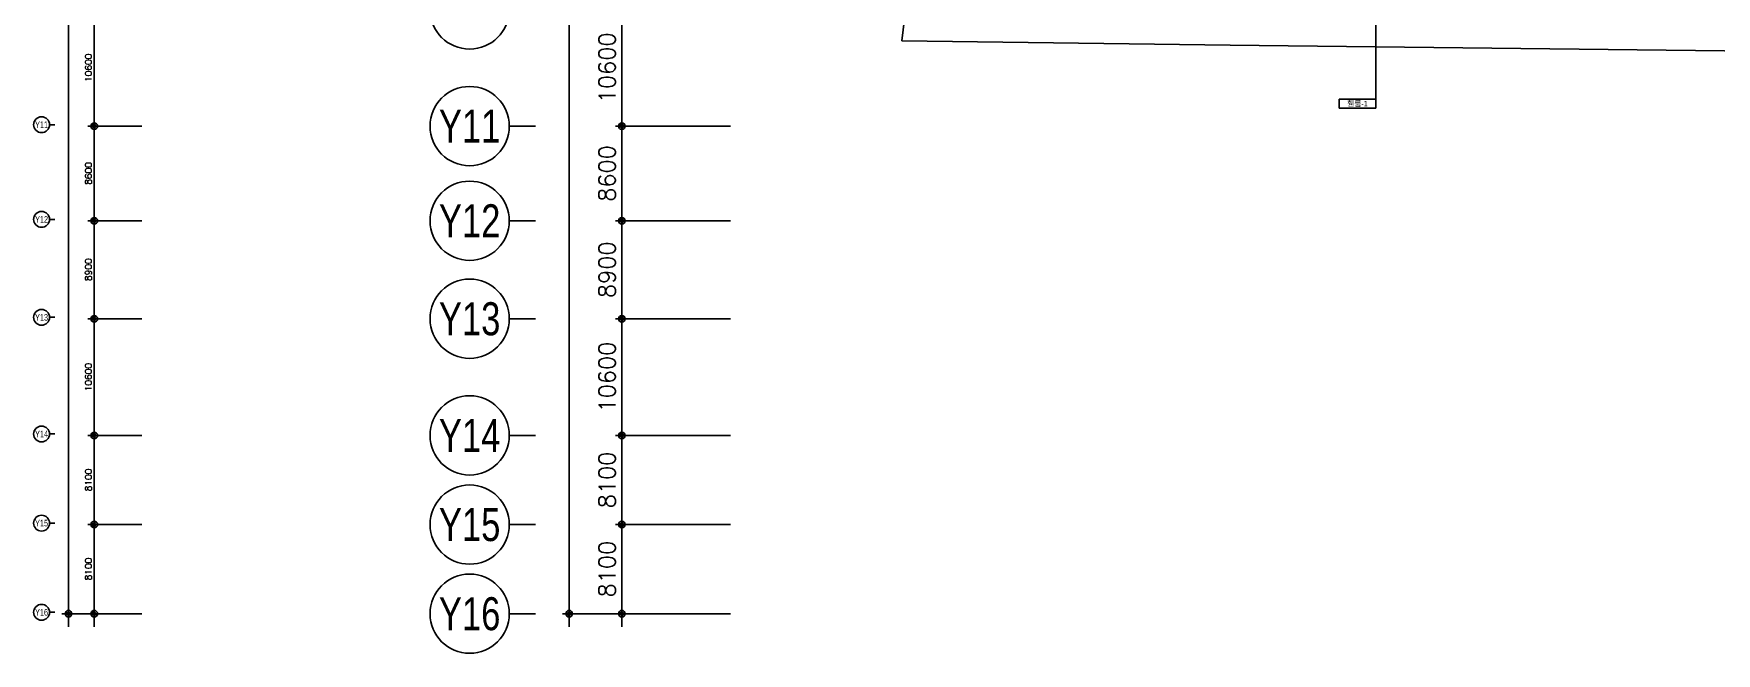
# Model space of a CAD drawing. Header units: millimetres. Extents: x -7614 to 421357, y 85218 to 341757.
# Drawn here: x -7614 to 145365, y 91027 to 147329 of the extents above; entities that cross this region are included whole.
import ezdxf
from ezdxf.enums import TextEntityAlignment as Align

# ---------------------------------------------------------------- set-up
doc = ezdxf.new("R2010")
doc.units = ezdxf.units.MM
doc.header["$LTSCALE"] = 600
doc.header["$MEASUREMENT"] = 0
doc.layers.get('0').update_dxf_attribs({"linetype": 'CONTINUOUS', "lineweight": 0})
doc.layers.get('DEFPOINTS').update_dxf_attribs({"linetype": 'CONTINUOUS'})
for name, color, linetype in [('e-plan', 9, 'CONTINUOUS'), ('e-room-box', 7, 'CONTINUOUS'), ('e-text', 6, 'CONTINUOUS')]:
    doc.layers.add(name, color=color, linetype=linetype)
doc.styles.add('htw', font='Dotum.ttf')
doc.styles.add('kiahn', font='romans.shx', dxfattribs={"bigfont": 'cadhs.shx'})
doc.styles.add('YS1-UNIT$0$kiahn', font='romans.shx', dxfattribs={"bigfont": 'WHGTXT.shx'})
doc.styles.add('돋움', font='Dotum.ttf')
doc.dimstyles.new('YS1-UNIT$0$KIAHN', dxfattribs={"dimscale": 0.5, "dimtxt": 2.5, "dimasz": 1, "dimexe": 1, "dimexo": 1, "dimgap": 1, "dimtad": 1, "dimdec": 0, "dimzin": 1, "dimdsep": 46, "dimtxsty": 'YS1-UNIT$0$kiahn', "dimblk1": 'YS1-UNIT$0$DIMDOT', "dimblk2": 'YS1-UNIT$0$DIMDOT', "dimsah": 1, "dimcen": 0, "dimadec": 0, "dimazin": 0, "dimtfac": 1, "dimtdec": 0, "dimtix": 1, "dimtmove": 2, "dimatfit": 3, "dimldrblk": 'YS1-UNIT$0$DIMDOT', "dimfxl": 1, "dimtolj": 1, "dimtzin": 1, "dimarcsym": 0})

# ---------------------------------------------------------------- blocks, each defined once
blk = doc.blocks.new('YS1-UNIT$0$DIMDOT')
blk.add_line((-2, 0), (2, 0))
for radius in [0.5, 0.25]:
    blk.add_circle((0, 0), radius)
blk = doc.blocks.new('*D14')
at = {"layer": 'DEFPOINTS', "color": 0, "transparency": 16777216}
for p in [(-358775, -108750), (-369241, -119350), (-358775, -119350)]:
    blk.add_point(p, dxfattribs=at)
at = {"layer": 'e-plan', "color": 0, "lineweight": -2, "transparency": 16777216}
for p, q in [((-359375, -108750), (-369841, -108750)), ((-369241, -109350), (-369241, -118750)), ((-359375, -119350), (-369841, -119350))]:
    blk.add_line(p, q, dxfattribs=at)
at = {"layer": 'e-plan', "color": 0, "lineweight": -2, "transparency": 16777216, "xscale": 600, "yscale": 600, "zscale": 600}
for p, rotation in [((-369241, -108750), 90), ((-369241, -119350), 270)]:
    blk.add_blockref('YS1-UNIT$0$DIMDOT', p, dxfattribs=dict(at, rotation=rotation))
at = {"layer": 'e-plan', "color": 0, "transparency": 16777216, "insert": (-370591, -114050), "char_height": 1500, "attachment_point": 5, "rotation": 90, "style": 'kiahn'}
blk.add_mtext('\\A1;10600', dxfattribs=at)
blk = doc.blocks.new('*D15')
at = {"layer": 'DEFPOINTS', "color": 0, "transparency": 16777216}
for p in [(-358775, -119350), (-369241, -127950), (-358775, -127950)]:
    blk.add_point(p, dxfattribs=at)
at = {"layer": 'e-plan', "color": 0, "lineweight": -2, "transparency": 16777216}
for p, q in [((-359375, -119350), (-369841, -119350)), ((-369241, -119950), (-369241, -127350)), ((-359375, -127950), (-369841, -127950))]:
    blk.add_line(p, q, dxfattribs=at)
at = {"layer": 'e-plan', "color": 0, "lineweight": -2, "transparency": 16777216, "xscale": 600, "yscale": 600, "zscale": 600}
for p, rotation in [((-369241, -119350), 90), ((-369241, -127950), 270)]:
    blk.add_blockref('YS1-UNIT$0$DIMDOT', p, dxfattribs=dict(at, rotation=rotation))
at = {"layer": 'e-plan', "color": 0, "transparency": 16777216, "insert": (-370591, -123650), "char_height": 1500, "attachment_point": 5, "rotation": 90, "style": 'kiahn'}
blk.add_mtext('\\A1;8600', dxfattribs=at)
blk = doc.blocks.new('*D16')
at = {"layer": 'DEFPOINTS', "color": 0, "transparency": 16777216}
for p in [(-358775, -127950), (-369241, -136850), (-358775, -136850)]:
    blk.add_point(p, dxfattribs=at)
at = {"layer": 'e-plan', "color": 0, "lineweight": -2, "transparency": 16777216}
for p, q in [((-359375, -127950), (-369841, -127950)), ((-369241, -128550), (-369241, -136250)), ((-359375, -136850), (-369841, -136850))]:
    blk.add_line(p, q, dxfattribs=at)
at = {"layer": 'e-plan', "color": 0, "lineweight": -2, "transparency": 16777216, "xscale": 600, "yscale": 600, "zscale": 600}
for p, rotation in [((-369241, -127950), 90), ((-369241, -136850), 270)]:
    blk.add_blockref('YS1-UNIT$0$DIMDOT', p, dxfattribs=dict(at, rotation=rotation))
at = {"layer": 'e-plan', "color": 0, "transparency": 16777216, "insert": (-370591, -132400), "char_height": 1500, "attachment_point": 5, "rotation": 90, "style": 'kiahn'}
blk.add_mtext('\\A1;8900', dxfattribs=at)
blk = doc.blocks.new('*D17')
at = {"layer": 'DEFPOINTS', "color": 0, "transparency": 16777216}
for p in [(-358774, -147450), (-369241, -155550), (-358769, -155550)]:
    blk.add_point(p, dxfattribs=at)
at = {"layer": 'e-plan', "color": 0, "lineweight": -2, "transparency": 16777216}
for p, q in [((-359374, -147450), (-369841, -147450)), ((-369241, -148050), (-369241, -154950)), ((-359369, -155550), (-369841, -155550))]:
    blk.add_line(p, q, dxfattribs=at)
at = {"layer": 'e-plan', "color": 0, "lineweight": -2, "transparency": 16777216, "xscale": 600, "yscale": 600, "zscale": 600}
for p, rotation in [((-369241, -147450), 90), ((-369241, -155550), 270)]:
    blk.add_blockref('YS1-UNIT$0$DIMDOT', p, dxfattribs=dict(at, rotation=rotation))
at = {"layer": 'e-plan', "color": 0, "transparency": 16777216, "insert": (-370591, -151500), "char_height": 1500, "attachment_point": 5, "rotation": 90, "style": 'kiahn'}
blk.add_mtext('\\A1;8100', dxfattribs=at)
blk = doc.blocks.new('b')
at = {"layer": 'e-plan'}
blk.add_line((0, 0), (0, 4), dxfattribs=at)
blk.add_circle((0, 10), 6, dxfattribs=at)
blk = doc.blocks.new('*D60')
at = {"layer": 'DEFPOINTS', "color": 0, "transparency": 16777216}
for p in [(-358774, -155550), (-369241, -163650), (-358769, -163650)]:
    blk.add_point(p, dxfattribs=at)
at = {"layer": 'e-plan', "color": 0, "lineweight": -2, "transparency": 16777216}
for p, q in [((-359374, -155550), (-369841, -155550)), ((-369241, -156150), (-369241, -163050)), ((-359369, -163650), (-369841, -163650))]:
    blk.add_line(p, q, dxfattribs=at)
at = {"layer": 'e-plan', "color": 0, "lineweight": -2, "transparency": 16777216, "xscale": 600, "yscale": 600, "zscale": 600}
for p, rotation in [((-369241, -155550), 90), ((-369241, -163650), 270)]:
    blk.add_blockref('YS1-UNIT$0$DIMDOT', p, dxfattribs=dict(at, rotation=rotation))
at = {"layer": 'e-plan', "color": 0, "transparency": 16777216, "insert": (-370591, -159600), "char_height": 1500, "attachment_point": 5, "rotation": 90, "style": 'kiahn'}
blk.add_mtext('\\A1;8100', dxfattribs=at)
blk = doc.blocks.new('*D61')
at = {"layer": 'DEFPOINTS', "color": 0, "transparency": 16777216}
for p in [(-358775, -136850), (-369241, -147450), (-358775, -147450)]:
    blk.add_point(p, dxfattribs=at)
at = {"layer": 'e-plan', "color": 0, "lineweight": -2, "transparency": 16777216}
for p, q in [((-359375, -136850), (-369841, -136850)), ((-369241, -137450), (-369241, -146850)), ((-359375, -147450), (-369841, -147450))]:
    blk.add_line(p, q, dxfattribs=at)
at = {"layer": 'e-plan', "color": 0, "lineweight": -2, "transparency": 16777216, "xscale": 600, "yscale": 600, "zscale": 600}
for p, rotation in [((-369241, -136850), 90), ((-369241, -147450), 270)]:
    blk.add_blockref('YS1-UNIT$0$DIMDOT', p, dxfattribs=dict(at, rotation=rotation))
at = {"layer": 'e-plan', "color": 0, "transparency": 16777216, "insert": (-370591, -142150), "char_height": 1500, "attachment_point": 5, "rotation": 90, "style": 'kiahn'}
blk.add_mtext('\\A1;10600', dxfattribs=at)
blk = doc.blocks.new('*D62')
at = {"layer": 'DEFPOINTS', "color": 0, "transparency": 16777216}
for p in [(-358769, -4300), (-374041, -163650), (-358769, -163650)]:
    blk.add_point(p, dxfattribs=at)
at = {"layer": 'e-plan', "color": 0, "lineweight": -2, "transparency": 16777216}
for p, q in [((-359369, -4300), (-374641, -4300)), ((-374041, -4900), (-374041, -163050)), ((-359369, -163650), (-374641, -163650))]:
    blk.add_line(p, q, dxfattribs=at)
at = {"layer": 'e-plan', "color": 0, "lineweight": -2, "transparency": 16777216, "xscale": 600, "yscale": 600, "zscale": 600}
for p, rotation in [((-374041, -4300), 90), ((-374041, -163650), 270)]:
    blk.add_blockref('YS1-UNIT$0$DIMDOT', p, dxfattribs=dict(at, rotation=rotation))
at = {"layer": 'e-plan', "color": 0, "transparency": 16777216, "insert": (-375391, -83975), "char_height": 1500, "attachment_point": 5, "rotation": 90, "style": 'kiahn'}
blk.add_mtext('\\A1;159350', dxfattribs=at)
blk = doc.blocks.new('A$C322519D2')
at = {"layer": 'e-plan', "xscale": 600, "yscale": 600, "zscale": 600, "rotation": 90}
for p in [(-377086.3, -108750), (-377086.3, -119350), (-377086.3, -127950), (-377086.3, -136850), (-377086.3, -147450), (-377086.3, -155550), (-377086.3, -163650)]:
    blk.add_blockref('b', p, dxfattribs=at)
at = {"layer": 'e-plan', "style": 'htw', "width": 0.8}
for s, p in [('Y11', (-383086.3, -119350)), ('Y12', (-383086.3, -127950)), ('Y13', (-383086.3, -136850)), ('Y14', (-383086.3, -147450)), ('Y15', (-383086.3, -155550)), ('Y16', (-383086.3, -163650))]:
    blk.add_text(s, height=3000, dxfattribs=at).set_placement(p, align=Align.MIDDLE_CENTER)
at = {"layer": 'e-plan'}
for base, p1, p2, picture, middle in [((-374041.2, -163650), (-358768.7, -4300), (-358768.7, -163650), '*D62', (-375391.2, -83975)), ((-369241.2, -119350), (-358775, -108750), (-358775, -119350), '*D14', (-370591.2, -114050)), ((-369241.2, -127950), (-358775, -119350), (-358775, -127950), '*D15', (-370591.2, -123650)), ((-369241.2, -136850), (-358775, -127950), (-358775, -136850), '*D16', (-370591.2, -132400)), ((-369241.2, -147450), (-358775, -136850), (-358775, -147450), '*D61', (-370591.2, -142150)), ((-369241.2, -155550), (-358773.9, -147450), (-358768.8, -155550), '*D17', (-370591.2, -151500)), ((-369241.2, -163650), (-358773.9, -155550), (-358768.7, -163650), '*D60', (-370591.2, -159600))]:
    dim = blk.add_linear_dim(base=base, p1=p1, p2=p2, angle=90, dimstyle='YS1-UNIT$0$KIAHN', override={"dimscale": 600, "dimtxsty": 'kiahn'}, dxfattribs=at)
    dim.commit()
    dim.dimension.update_dxf_attribs({"geometry": picture, "text_midpoint": middle})

msp = doc.modelspace()

# ---------------------------------------------------------------- linework, layer by layer
at = {"layer": 'e-plan'}
for p, q in [((-4443, 253377), (-4443, 95227)), ((72555, 156995), (71302, 146675)), ((-2101, 148927), (-2101, 139527)), ((71302, 146675), (101156, 146286)), ((101156, 146286), (203947, 145100)), ((-5694, 139057), (-6174, 139057)), ((2209, 138927), (-2701, 138927)), ((2209, 138927), (-2701, 138927)), ((-2101, 138327), (-2101, 130927)), ((-5694, 130457), (-6174, 130457)), ((2209, 130327), (-2701, 130327)), ((2209, 130327), (-2701, 130327)), ((-2101, 129727), (-2101, 122027)), ((-5694, 121557), (-6174, 121557)), ((2209, 121427), (-2701, 121427)), ((2209, 121427), (-2701, 121427)), ((-2101, 120827), (-2101, 111427)), ((-5694, 110957), (-6174, 110957)), ((2209, 110827), (-2701, 110827)), ((2209, 110827), (-2701, 110827)), ((-2101, 110227), (-2101, 103327)), ((-5694, 102857), (-6174, 102857)), ((2209, 102727), (-2701, 102727)), ((2209, 102727), (-2701, 102727)), ((-2101, 102127), (-2101, 95227)), ((-5694, 94757), (-6174, 94757)), ((2209, 94627), (-5043, 94627)), ((2209, 94627), (-2701, 94627))]:
    msp.add_line(p, q, dxfattribs=at)
for centre in [(-6894, 139057), (-6894, 130457), (-6894, 121557), (-6894, 110957), (-6894, 102857), (-6894, 94757)]:
    msp.add_circle(centre, 720, dxfattribs=at)
at = {"layer": 'e-room-box'}
for p, q in [((114407, 164057), (114407, 140790)), ((111074, 141390), (114407, 141390)), ((111074, 140557), (111074, 141390)), ((114407, 141390), (114407, 140557)), ((111074, 140557), (114407, 140557)), ((114407, 140557), (111074, 140557))]:
    msp.add_line(p, q, dxfattribs=at)

# ---------------------------------------------------------------- block references
at = {"layer": 'e-plan'}
msp.add_blockref('A$C322519D2', (415110, 258277), dxfattribs=at)
at = {"layer": 'e-plan', "xscale": 600, "yscale": 600, "zscale": 600}
for p, rotation in [((-2101, 138927), 90), ((-2101, 138927), 270), ((-2101, 130327), 90), ((-2101, 130327), 270), ((-2101, 121427), 90), ((-2101, 121427), 270), ((-2101, 110827), 270), ((-2101, 110827), 90), ((-2101, 102727), 90), ((-2101, 102727), 270), ((-4443, 94627), 270), ((-2101, 94627), 270)]:
    msp.add_blockref('YS1-UNIT$0$DIMDOT', p, dxfattribs=dict(at, rotation=rotation))

# ---------------------------------------------------------------- texts
at = {"layer": 'e-plan', "style": '돋움', "width": 0.8}
for s, p in [('Y11', (-6894, 139057)), ('Y12', (-6894, 130457)), ('Y13', (-6894, 121557)), ('Y14', (-6894, 110957)), ('Y15', (-6894, 102857)), ('Y16', (-6894, 94757))]:
    msp.add_text(s, height=600, dxfattribs=at).set_placement(p, align=Align.MIDDLE_CENTER)
at = {"layer": 'e-plan', "char_height": 600, "attachment_point": 5, "rotation": 90, "style": 'kiahn'}
for s, insert in [('\\A1;10600', (-2641, 144227)), ('\\A1;8600', (-2641, 134627)), ('\\A1;8900', (-2641, 125877)), ('\\A1;10600', (-2641, 116127)), ('\\A1;8100', (-2641, 106777)), ('\\A1;8100', (-2641, 98677))]:
    msp.add_mtext(s, dxfattribs=dict(at, insert=insert))
at = {"layer": 'e-text', "style": '돋움'}
msp.add_text('휀룸-1', height=500, dxfattribs=at).set_placement((112740, 140974), align=Align.MIDDLE_CENTER)

doc.saveas('drawing.dxf')
